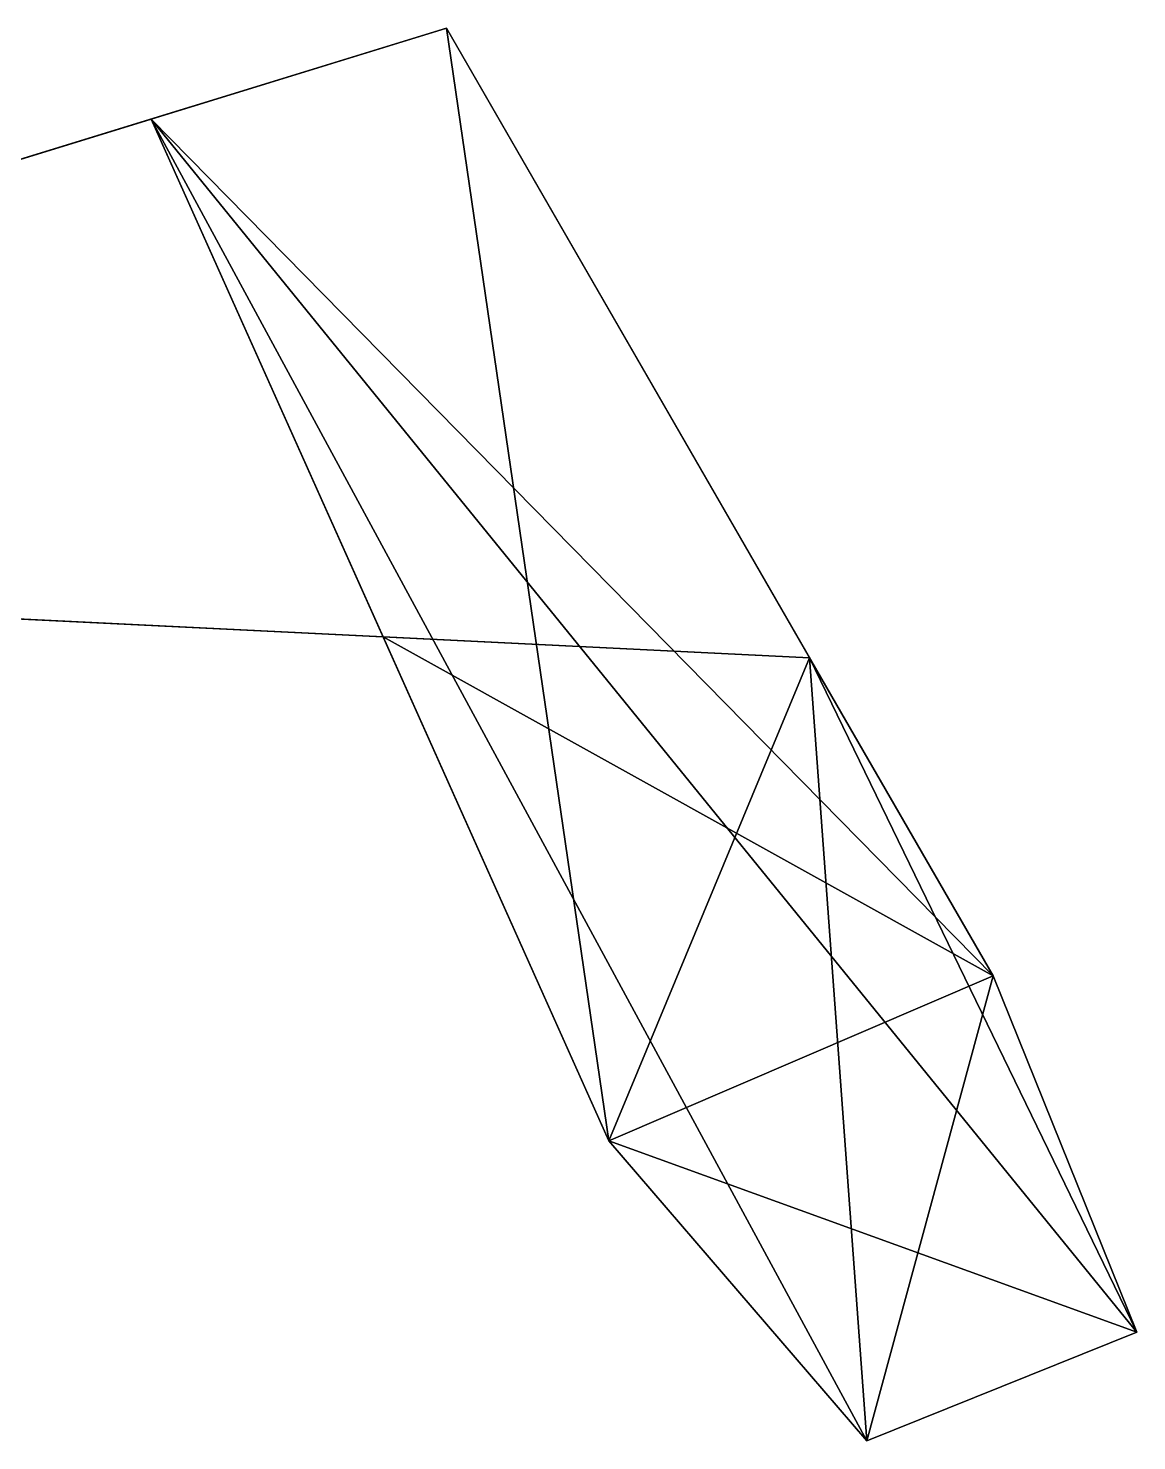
# Model space of a CAD drawing. Header units: metres. Extents: x -44 to 115, y -57 to 71.
# Drawn here: x 48.4 to 114.8, y -13.6 to 71 of the extents above; entities that cross this region are included whole.
import ezdxf

# ---------------------------------------------------------------- set-up
doc = ezdxf.new("R2010")
doc.units = ezdxf.units.M

msp = doc.modelspace()

# ---------------------------------------------------------------- linework, layer by layer
at = {"layer": 'Building Shading', "color": 195}
for points in [[(73.42321, 71.01144, 4.5), (73.42321, 71.01144), (-3.10577, 47.47261), (-3.10577, 47.47261, 4.5)], [(-3.10577, 47.47261, 4.5), (-3.10577, 47.47261), (73.42321, 71.01144), (73.42321, 71.01144, 4.5)], [(73.42321, 71.01144), (95.16968, 33.31055), (12.77441, 37.35193), (7.715, 50.80087)], [(7.715, 50.80087), (12.77441, 37.35193), (95.16968, 33.31055), (73.42321, 71.01144)], [(83.14456, 4.38707, 4.5), (73.42321, 71.01144, 4.5), (55.73752, 65.57166, 4.5)], [(55.73752, 65.57166, 4.5), (73.42321, 71.01144, 4.5), (106.16247, 14.25285, 4.5)], [(83.14456, 4.38707, 4.5), (106.16247, 14.25285, 4.5), (73.42321, 71.01144, 4.5)], [(106.16247, 14.25285, 4.5), (106.16247, 14.25285), (73.42321, 71.01144), (73.42321, 71.01144, 4.5)], [(73.42321, 71.01144, 4.5), (73.42321, 71.01144), (106.16247, 14.25285), (106.16247, 14.25285, 4.5)], [(4.67021, 49.86435, 4.5), (7.54696, 37.60833, 4.5), (69.62739, 34.56337, 4.5), (55.73752, 65.57166, 4.5)], [(55.73752, 65.57166, 4.5), (69.62739, 34.56337, 4.5), (7.54696, 37.60833, 4.5), (4.67021, 49.86435, 4.5)], [(55.73752, 65.57166, 4.5), (106.16247, 14.25285, 4.5), (114.76958, -7.07, 4.5)], [(55.73752, 65.57166, 4.5), (114.76958, -7.07, 4.5), (98.60645, -13.58115, 4.5)], [(55.73752, 65.57166, 4.5), (98.60645, -13.58115, 4.5), (83.14456, 4.38707, 4.5)], [(4.27987, 37.76858, 4.5), (4.27987, 37.76858), (69.62739, 34.56337), (69.62739, 34.56337, 4.5)], [(69.62739, 34.56337, 4.5), (69.62739, 34.56337), (4.27987, 37.76858), (4.27987, 37.76858, 4.5)], [(106.16247, 14.25285), (83.14456, 4.38707), (69.62739, 34.56337)], [(106.16247, 14.25285), (69.62739, 34.56337), (95.16968, 33.31055)], [(95.16968, 33.31055), (69.62739, 34.56337), (83.14456, 4.38707)], [(69.62739, 34.56337, 4.5), (69.62739, 34.56337), (83.14456, 4.38707), (83.14456, 4.38707, 4.5)], [(83.14456, 4.38707, 4.5), (83.14456, 4.38707), (69.62739, 34.56337), (69.62739, 34.56337, 4.5)], [(95.16968, 33.31055), (83.14456, 4.38707), (98.60645, -13.58115)], [(95.16968, 33.31055), (98.60645, -13.58115), (114.76958, -7.07)], [(95.16968, 33.31055), (114.76958, -7.07), (106.16247, 14.25285)], [(106.16247, 14.25285), (98.60645, -13.58115), (83.14456, 4.38707)], [(83.14456, 4.38707, 4.5), (114.76958, -7.07, 4.5), (106.16247, 14.25285, 4.5)], [(106.16247, 14.25285), (114.76958, -7.07), (98.60645, -13.58115)], [(114.76958, -7.07, 4.5), (114.76958, -7.07), (106.16247, 14.25285), (106.16247, 14.25285, 4.5)], [(106.16247, 14.25285, 4.5), (106.16247, 14.25285), (114.76958, -7.07), (114.76958, -7.07, 4.5)], [(83.14456, 4.38707, 4.5), (98.60645, -13.58115, 4.5), (114.76958, -7.07, 4.5)], [(83.14456, 4.38707, 4.5), (83.14456, 4.38707), (98.60645, -13.58115), (98.60645, -13.58115, 4.5)], [(98.60645, -13.58115, 4.5), (98.60645, -13.58115), (83.14456, 4.38707), (83.14456, 4.38707, 4.5)], [(98.60645, -13.58115, 4.5), (98.60645, -13.58115), (114.76958, -7.07), (114.76958, -7.07, 4.5)], [(114.76958, -7.07, 4.5), (114.76958, -7.07), (98.60645, -13.58115), (98.60645, -13.58115, 4.5)]]:
    msp.add_3dface(points, dxfattribs=at)

doc.saveas('drawing.dxf')
